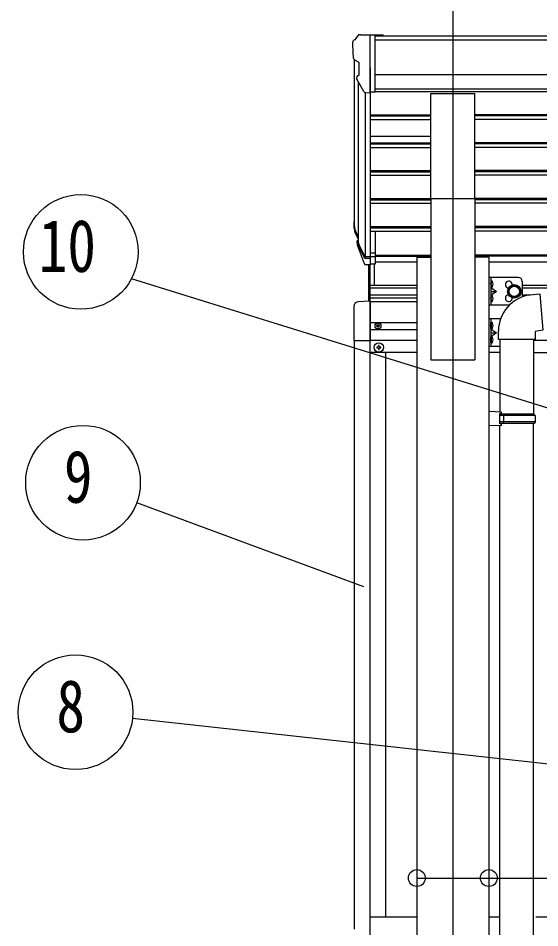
# Model space of a CAD drawing. Units: millimetres, scale not verified. Extents: x -10512 to 10512, y -7425 to 7425.
# Drawn here: x -4616 to -3961, y -2686 to -1544 of the extents above; entities that cross this region are included whole.
import ezdxf
from ezdxf.enums import TextEntityAlignment as Align

# ---------------------------------------------------------------- set-up
doc = ezdxf.new("R2010")
doc.units = ezdxf.units.MM
doc.header["$LTSCALE"] = 30
for name, color, linetype in [('0-3_YKK_12', 2, 'Continuous'), ('0-4_YKK_13', 4, 'Continuous'), ('0-5_YKK_A1', 4, 'Continuous'), ('0-6_YKK_D', 6, 'Continuous')]:
    doc.layers.add(name, color=color, linetype=linetype)
doc.styles.add('ＭＳ ゴシック', font='')
doc.styles.get('ＭＳ ゴシック').set_extended_font_data('MS Gothic')

msp = doc.modelspace()

# ---------------------------------------------------------------- linework, layer by layer
at = {"layer": '0-3_YKK_12'}
msp.add_line((-4070.06, -1448.99), (-4070.06, -4623.39), dxfattribs=at)
at = {"layer": '0-4_YKK_13'}
for p, q in [((-4196.06, -1574.74), (-4196.06, -1575.37)), ((-4189.15, -1565.94), (-4193.22, -1571.75)), ((-4186.06, -1565.37), (-4188.39, -1565.51)), ((-4186.06, -1565.37), (-4167.56, -1565.37)), ((-4174.06, -1638.36), (-4174.06, -1565.37)), ((-4167.56, -1565.37), (-4157.56, -1565.46)), ((-4167.56, -1637.36), (-4167.56, -1565.37)), ((-4157.56, -1566.98), (-4157.56, -1565.46)), ((-4193.53, -1596.56), (-4188.21, -1599.63)), ((-4188.06, -1599.89), (-4188.06, -1616.16)), ((-4181.68, -1636.54), (-4190.69, -1620.95)), ((-4174.06, -1638.36), (-4179.27, -1638.04)), ((-4167.56, -1637.36), (-4174.06, -1637.36)), ((-4097.56, -1770.82), (-4097.56, -1639.02)), ((-4097.56, -1639.02), (-4042.56, -1639.02)), ((-4042.56, -1770.82), (-4042.56, -1639.02)), ((-4097.56, -1770.82), (-4042.56, -1770.82)), ((-4174.06, -1799.1), (-4174.06, -1853.87)), ((-4192.97, -1813.28), (-4189.09, -1821.23)), ((-4192.36, -1811.91), (-4189.09, -1818.97)), ((-4167.56, -1811.77), (-4167.56, -1853.13)), ((-4190.65, -1824.56), (-4190.31, -1828.96)), ((-4190.31, -1828.96), (-4181.5, -1852.51)), ((-4189.7, -1828.4), (-4181.5, -1844.58)), ((-4180.49, -1843.45), (-4188.25, -1828.04)), ((-4174.06, -1844.13), (-4179.19, -1844.13)), ((-4174.06, -1845.93), (-4178.91, -1845.93)), ((-4167.56, -1839.23), (-4174.06, -1839.23)), ((-4167.56, -1844.11), (-4174.06, -1844.11)), ((-4174.06, -1853.87), (-4178.91, -1853.87)), ((-4175.56, -1899.95), (-4175.56, -1853.87)), ((-4167.56, -1853.13), (-4174.06, -1853.13)), ((-4174.06, -1899.87), (-4174.06, -1853.13)), ((-4168.56, -1879.37), (-4168.56, -1853.13)), ((-4024.86, -1869.87), (-4024.86, -1904.87)), ((-3987.86, -1869.87), (-4024.86, -1869.87)), ((-4022.36, -1869.87), (-4022.36, -1904.87)), ((-4021.86, -1882.37), (-4022.36, -1882.28)), ((-4021.86, -1874.37), (-4021.06, -1874.51)), ((-4021.86, -1882.37), (-4021.06, -1882.23)), ((-3982.86, -1874.87), (-3982.86, -1894.31)), ((-4022.36, -1887.37), (-4015.36, -1887.37)), ((-4021.86, -1892.37), (-4021.06, -1892.51)), ((-3973.42, -1891.91), (-3960.91, -1890.36)), ((-4194.56, -1906.17), (-4194.56, -1949.06)), ((-4174.06, -1899.87), (-4189.35, -1900.67)), ((-4174.06, -1899.87), (-4174.06, -1949.06)), ((-3999.35, -1904.87), (-4024.86, -1904.87)), ((-4021.86, -1900.37), (-4022.36, -1900.28)), ((-4021.86, -1900.37), (-4021.06, -1900.23)), ((-4024.86, -1921.75), (-4024.86, -1956.75)), ((-4010.09, -1921.75), (-4024.86, -1921.75)), ((-4022.36, -1921.75), (-4022.36, -1956.75)), ((-4021.86, -1926.25), (-4022.36, -1926.34)), ((-4021.86, -1926.25), (-4021.06, -1926.39)), ((-4165.29, -1930.34), (-4166.11, -1930.34)), ((-4162.83, -1931.16), (-4162.01, -1931.16)), ((-4022.36, -1939.25), (-4015.36, -1939.25)), ((-4021.86, -1934.25), (-4021.06, -1934.11)), ((-4012.82, -1947.92), (-4012.82, -1937.01)), ((-4194.56, -1949.06), (-4174.06, -1949.06)), ((-4021.86, -1944.25), (-4022.36, -1944.34)), ((-4021.86, -1944.25), (-4021.06, -1944.39)), ((-4021.86, -1952.25), (-4021.06, -1952.11)), ((-3966.82, -1947.92), (-4012.82, -1947.92)), ((-4010.86, -1947.92), (-4010.86, -2038.76)), ((-3968.86, -1947.92), (-3968.86, -2041.32)), ((-4164.56, -1957.25), (-4165.56, -1957.25)), ((-4161.56, -1958.25), (-4160.56, -1958.25)), ((-4010.86, -1956.75), (-4024.86, -1956.75)), ((-4008.86, -2038.82), (-4024.86, -2038.35)), ((-4024.86, -2038.35), (-4024.86, -2056.29)), ((-4008.86, -2040.82), (-4010.86, -2040.82)), ((-3967.86, -2041.32), (-4010.86, -2041.32)), ((-3966.86, -2043.32), (-4010.86, -2043.32)), ((-4008.86, -2040.82), (-4008.86, -2038.82)), ((-4006.38, -2043.32), (-4005.95, -2041.32)), ((-3966.86, -2043.32), (-3967.86, -2041.32)), ((-3966.86, -2043.32), (-3966.86, -2051.32)), ((-3966.86, -2051.32), (-4010.86, -2051.32)), ((-3967.86, -2053.32), (-4010.86, -2053.32)), ((-4008.86, -2055.82), (-4008.86, -2053.82)), ((-3968.86, -2900.57), (-3968.86, -2053.32)), ((-3966.86, -2051.32), (-3967.86, -2053.32)), ((-4008.86, -2055.82), (-4024.86, -2056.29)), ((-4010.86, -2898.01), (-4010.86, -2055.88))]:
    msp.add_line(p, q, dxfattribs=at)
for points in [[(-4022.74, -1878.37), (-4022.11, -1877.18), (-4019.88, -1876.07)], [(-4022.74, -1878.37), (-4022.11, -1879.56), (-4019.88, -1880.67)], [(-4021.86, -1882.37), (-4021.86, -1874.37), (-4022.36, -1874.46), (-4022.36, -1882.28)], [(-4022.36, -1882.37), (-4015.36, -1887.37), (-4022.36, -1892.37)], [(-4022.74, -1896.37), (-4022.11, -1895.18), (-4019.88, -1894.07)], [(-4021.86, -1900.37), (-4021.86, -1892.37), (-4022.36, -1892.46), (-4022.36, -1900.28)], [(-3960.91, -1890.36), (-3956.9, -1936.18), (-3966.82, -1937.92), (-3966.82, -1947.92)], [(-4022.74, -1896.37), (-4022.11, -1897.56), (-4019.88, -1898.67)], [(-4163.65, -1929.52), (-4163.65, -1928.7), (-4164.47, -1928.7), (-4164.47, -1929.52)], [(-4022.74, -1930.25), (-4022.11, -1929.06), (-4019.88, -1927.95)], [(-4021.86, -1926.25), (-4021.86, -1934.25), (-4022.36, -1934.16), (-4022.36, -1926.34)], [(-4166.11, -1930.34), (-4166.11, -1931.16), (-4165.29, -1931.16)], [(-4164.47, -1931.98), (-4164.47, -1932.8), (-4163.65, -1932.8), (-4163.65, -1931.98)], [(-4162.01, -1931.16), (-4162.01, -1930.34), (-4162.83, -1930.34)], [(-4022.74, -1930.25), (-4022.11, -1931.44), (-4019.88, -1932.55)], [(-4022.36, -1934.25), (-4015.36, -1939.25), (-4022.36, -1944.25)], [(-4022.74, -1948.25), (-4022.11, -1947.06), (-4019.88, -1945.95)], [(-4022.74, -1948.25), (-4022.11, -1949.44), (-4019.88, -1950.55)], [(-4021.86, -1944.25), (-4021.86, -1952.25), (-4022.36, -1952.16), (-4022.36, -1944.34)], [(-4165.56, -1957.25), (-4165.56, -1958.25), (-4164.56, -1958.25)], [(-4162.56, -1956.25), (-4162.56, -1955.25), (-4163.56, -1955.25), (-4163.56, -1956.25)], [(-4163.56, -1959.25), (-4163.56, -1960.25), (-4162.56, -1960.25), (-4162.56, -1959.25)], [(-4160.56, -1958.25), (-4160.56, -1957.25), (-4161.56, -1957.25)], [(-4008.86, -2053.82), (-4010.86, -2053.82), (-4010.86, -2040.82)], [(-4006.38, -2043.32), (-4006.38, -2051.32), (-4005.95, -2053.32)]]:
    msp.add_lwpolyline(points, dxfattribs=at)
msp.add_lwpolyline([(-3992.86, -1894.88), (-3999.36, -1891.12), (-3999.36, -1883.62), (-3992.86, -1879.87), (-3986.36, -1883.62), (-3986.36, -1891.12)], close=True, dxfattribs=at)
for centre, radius in [((-3992.86, -1887.37), 8.5), ((-3992.86, -1887.37), 7.5), ((-3992.86, -1887.37), 6.5), ((-4164.06, -1930.75), 3.75), ((-4163.06, -1957.75), 5.9)]:
    msp.add_circle(centre, radius, dxfattribs=at)
for centre, radius, start, end in [((-4193.06, -1574.74), 3, 93, 180), ((-3994.06, -1575.37), 202, 180, 184.94904), ((-4188.33, -1566.51), 1, 93.5, 145), ((-4189.15, -1592.18), 6.18, 185.7035, 224.99897), ((-4188.36, -1599.89), 0.3, 0, 60), ((-4188.09, -1619.45), 3, 94.7167, 210), ((-4188.36, -1616.16), 0.3, 274.7167, 0), ((-4179.09, -1635.04), 3, 210, 266.5), ((-4164.88, -1804.17), 29.53, 186.50806, 197.98144), ((-4163.47, -1802.41), 30.41, 187.1552, 198.19734), ((-3987.86, -1874.87), 5, 0, 90), ((-4021.21, -1875.4), 0.9, 32.05588, 80), ((-4021.21, -1881.34), 0.9, 280, 327.94412), ((-4025.96, -1878.37), 6.5, 327.94412, 32.05588), ((-3999.86, -1878.87), 4.25, 353.70569, 265.23923), ((-4021.21, -1893.4), 0.9, 32.05588, 80), ((-4025.96, -1896.37), 6.5, 327.94412, 32.05588), ((-3966.91, -1937.36), 45.91, 98.14944, 179.55845), ((-3999.86, -1895.87), 4.25, 94.76077, 6.29431), ((-4189.06, -1906.17), 5.5, 93, 180), ((-4021.21, -1899.34), 0.9, 280, 327.94412), ((-4165.29, -1929.52), 0.82, 270, 0), ((-4162.83, -1929.52), 0.82, 180, 270), ((-4021.21, -1927.28), 0.9, 32.05588, 80), ((-4025.96, -1930.25), 6.5, 327.94412, 32.05588), ((-4165.29, -1931.98), 0.82, 0, 90), ((-4162.83, -1931.98), 0.82, 90, 180), ((-4021.21, -1933.22), 0.9, 280, 327.94412), ((-4021.21, -1945.28), 0.9, 32.05588, 80), ((-4021.21, -1951.22), 0.9, 280, 327.94412), ((-4025.96, -1948.25), 6.5, 327.94412, 32.05588), ((-4164.56, -1956.25), 1, 270, 0), ((-4164.56, -1959.25), 1, 0, 90), ((-4161.56, -1956.25), 1, 180, 270), ((-4161.56, -1959.25), 1, 90, 180)]:
    msp.add_arc(centre, radius, start, end, dxfattribs=at)
for centre, major_axis, ratio, start_param, end_param in [((-4105.41, -1804.6), (-89.06, 1.43), 0.57596, 6.1962358, 6.3678173), ((-4106.2, -1797.92), (87.93, 4.42), 0.541684, 3.0659337, 3.2228513), ((-4189.35, -1824.56), (1.3, 0), 0.90356, 1.3700892, 3.347195), ((-4103.43, -1808.37), (-89.07, 0), 0.90356, 0.2056023, 0.2515348), ((-4104.14, -1804.5), (-88.05, 0), 0.90356, 0.2662965, 0.3003836), ((-4178.91, -1843.22), (-3, 0), 0.90356, 0.5235988, 1.5707963), ((-4179.19, -1842.77), (-1.5, 0), 0.90356, 0.5235988, 1.5707963), ((-4178.91, -1851.16), (3, 0), 0.90356, 3.6651914, 4.712389)]:
    msp.add_ellipse(centre, major_axis=major_axis, ratio=ratio, start_param=start_param, end_param=end_param, dxfattribs=at)
at = {"layer": '0-5_YKK_A1'}
for p, q in [((-1326.56, -1566.98), (-4167.56, -1566.98)), ((-1326.56, -1572.19), (-4167.56, -1572.19)), ((-4194.06, -1595.95), (-4194.06, -1798.73)), ((-4174.06, -1606.48), (-4174.06, -1799.1)), ((-1316.56, -1615.72), (-4167.56, -1615.72)), ((-4189.09, -1623.72), (-4189.09, -1825.44)), ((-4180.06, -1637.88), (-4180.07, -1843.87)), ((-1316.56, -1633.58), (-4167.56, -1633.58)), ((-1316.56, -1636.82), (-4167.56, -1636.82)), ((-4174.06, -1665.68), (-4097.56, -1665.68)), ((-1337.56, -1665.68), (-4042.56, -1665.68)), ((-4174.06, -1667.17), (-4097.56, -1667.17)), ((-4174.06, -1671.49), (-4097.56, -1671.49)), ((-1337.56, -1667.17), (-4042.56, -1667.17)), ((-1337.56, -1671.49), (-4042.56, -1671.49)), ((-4174.06, -1692.45), (-4097.56, -1692.45)), ((-4174.06, -1700.77), (-4097.56, -1700.77)), ((-1337.56, -1700.77), (-4042.56, -1700.77)), ((-4174.06, -1702.26), (-4097.56, -1702.26)), ((-4174.06, -1706.58), (-4097.56, -1706.58)), ((-1337.56, -1702.26), (-4042.56, -1702.26)), ((-1337.56, -1706.58), (-4042.56, -1706.58)), ((-4174.06, -1735.81), (-4097.56, -1735.81)), ((-4174.06, -1737.31), (-4097.56, -1737.31)), ((-4174.06, -1741.63), (-4097.56, -1741.63)), ((-1337.56, -1735.81), (-4042.56, -1735.81)), ((-1337.56, -1737.31), (-4042.56, -1737.31)), ((-1337.56, -1741.63), (-4042.56, -1741.63)), ((-4174.06, -1770.97), (-4097.56, -1770.97)), ((-4174.06, -1772.46), (-4097.56, -1772.46)), ((-4174.06, -1776.78), (-4097.56, -1776.78)), ((-4097.56, -1770.82), (-4097.56, -1973.39)), ((-4042.56, -1770.82), (-4042.56, -1973.39)), ((-1337.56, -1770.97), (-4042.56, -1770.97)), ((-1337.56, -1772.46), (-4042.56, -1772.46)), ((-1337.56, -1776.78), (-4042.56, -1776.78)), ((-4174.06, -1805.95), (-4097.56, -1805.95)), ((-4174.06, -1807.45), (-4097.56, -1807.45)), ((-4174.06, -1811.77), (-4097.56, -1811.77)), ((-1337.56, -1805.95), (-4042.56, -1805.95)), ((-1337.56, -1807.45), (-4042.56, -1807.45)), ((-1337.56, -1811.77), (-4042.56, -1811.77)), ((-4167.56, -1841.8), (-4097.56, -1841.8)), ((-4167.56, -1843.2), (-4097.56, -1843.2)), ((-4115.26, -1844.39), (-4115.26, -4473.39)), ((-4115.26, -1844.39), (-4097.56, -1844.39)), ((-1337.56, -1841.8), (-4042.56, -1841.8)), ((-1337.56, -1843.2), (-4042.56, -1843.2)), ((-4024.86, -1844.39), (-4042.56, -1844.39)), ((-4024.86, -1844.39), (-4024.86, -4473.39)), ((-4115.26, -1850.88), (-4167.56, -1850.88)), ((-3940.06, -1850.88), (-4024.86, -1850.88)), ((-4174.06, -1879.37), (-4115.26, -1879.37)), ((-4174.06, -1882.87), (-4115.26, -1882.87)), ((-3982.86, -1879.37), (-3919.46, -1879.37)), ((-3982.86, -1882.87), (-3919.46, -1882.87)), ((-4174.06, -1891.87), (-4115.26, -1891.87)), ((-4174.06, -1895.37), (-4115.26, -1895.37)), ((-3982.86, -1891.87), (-3973.08, -1891.87)), ((-4174.06, -3773.87), (-4174.06, -1899.87)), ((-4115.26, -1900.37), (-4174.06, -1900.37)), ((-4174.06, -1926.25), (-4115.26, -1926.25)), ((-4174.06, -1935.25), (-4115.26, -1935.25)), ((-4194.06, -1949.07), (-4194.06, -2687.87)), ((-4174.06, -1948.75), (-4115.26, -1948.75)), ((-3968.86, -1948.75), (-2757.06, -1948.75)), ((-4115.26, -1964.25), (-4174.06, -1964.25)), ((-4154.06, -2672.37), (-4154.06, -1964.25)), ((-4097.56, -1973.39), (-4042.56, -1973.39)), ((-4010.86, -1964.25), (-4024.86, -1964.25)), ((-3968.86, -1964.25), (-2715.06, -1964.25)), ((-4174.06, -2672.37), (-4115.26, -2672.37)), ((-4024.86, -2672.37), (-4010.86, -2672.37)), ((-3965.86, -2672.37), (-2715.06, -2672.37))]:
    msp.add_line(p, q, dxfattribs=at)
at = {"layer": '0-6_YKK_D'}
for p, q in [((-3458.91, -2186.38), (-4473.81, -1871.77)), ((-4181.94, -2258.42), (-4467.05, -2152.63)), ((-2741.87, -2614.02), (-4472.4, -2423.55))]:
    msp.add_line(p, q, dxfattribs=at)
msp.add_lwpolyline([(-4115.26, -2623.82), (-4024.86, -2623.82), (-3775.06, -2623.82)], dxfattribs=at)
for centre, radius in [((-4537.3, -1837.8), 72), ((-4534.55, -2127.59), 72), ((-4543.96, -2415.67), 72), ((-4115.26, -2623.82), 10.62), ((-4024.86, -2623.82), 10.62)]:
    msp.add_circle(centre, radius, dxfattribs=at)

# ---------------------------------------------------------------- texts
at = {"layer": '0-6_YKK_D', "style": 'ＭＳ ゴシック', "width": 0.8}
for s, p in [('10', (-4590.1, -1882.8)), ('9', (-4558.55, -2172.59)), ('8', (-4567.96, -2460.67))]:
    msp.add_text(s, height=65.98, dxfattribs=at).set_placement(p, align=Align.BOTTOM_LEFT)

doc.saveas('drawing.dxf')
